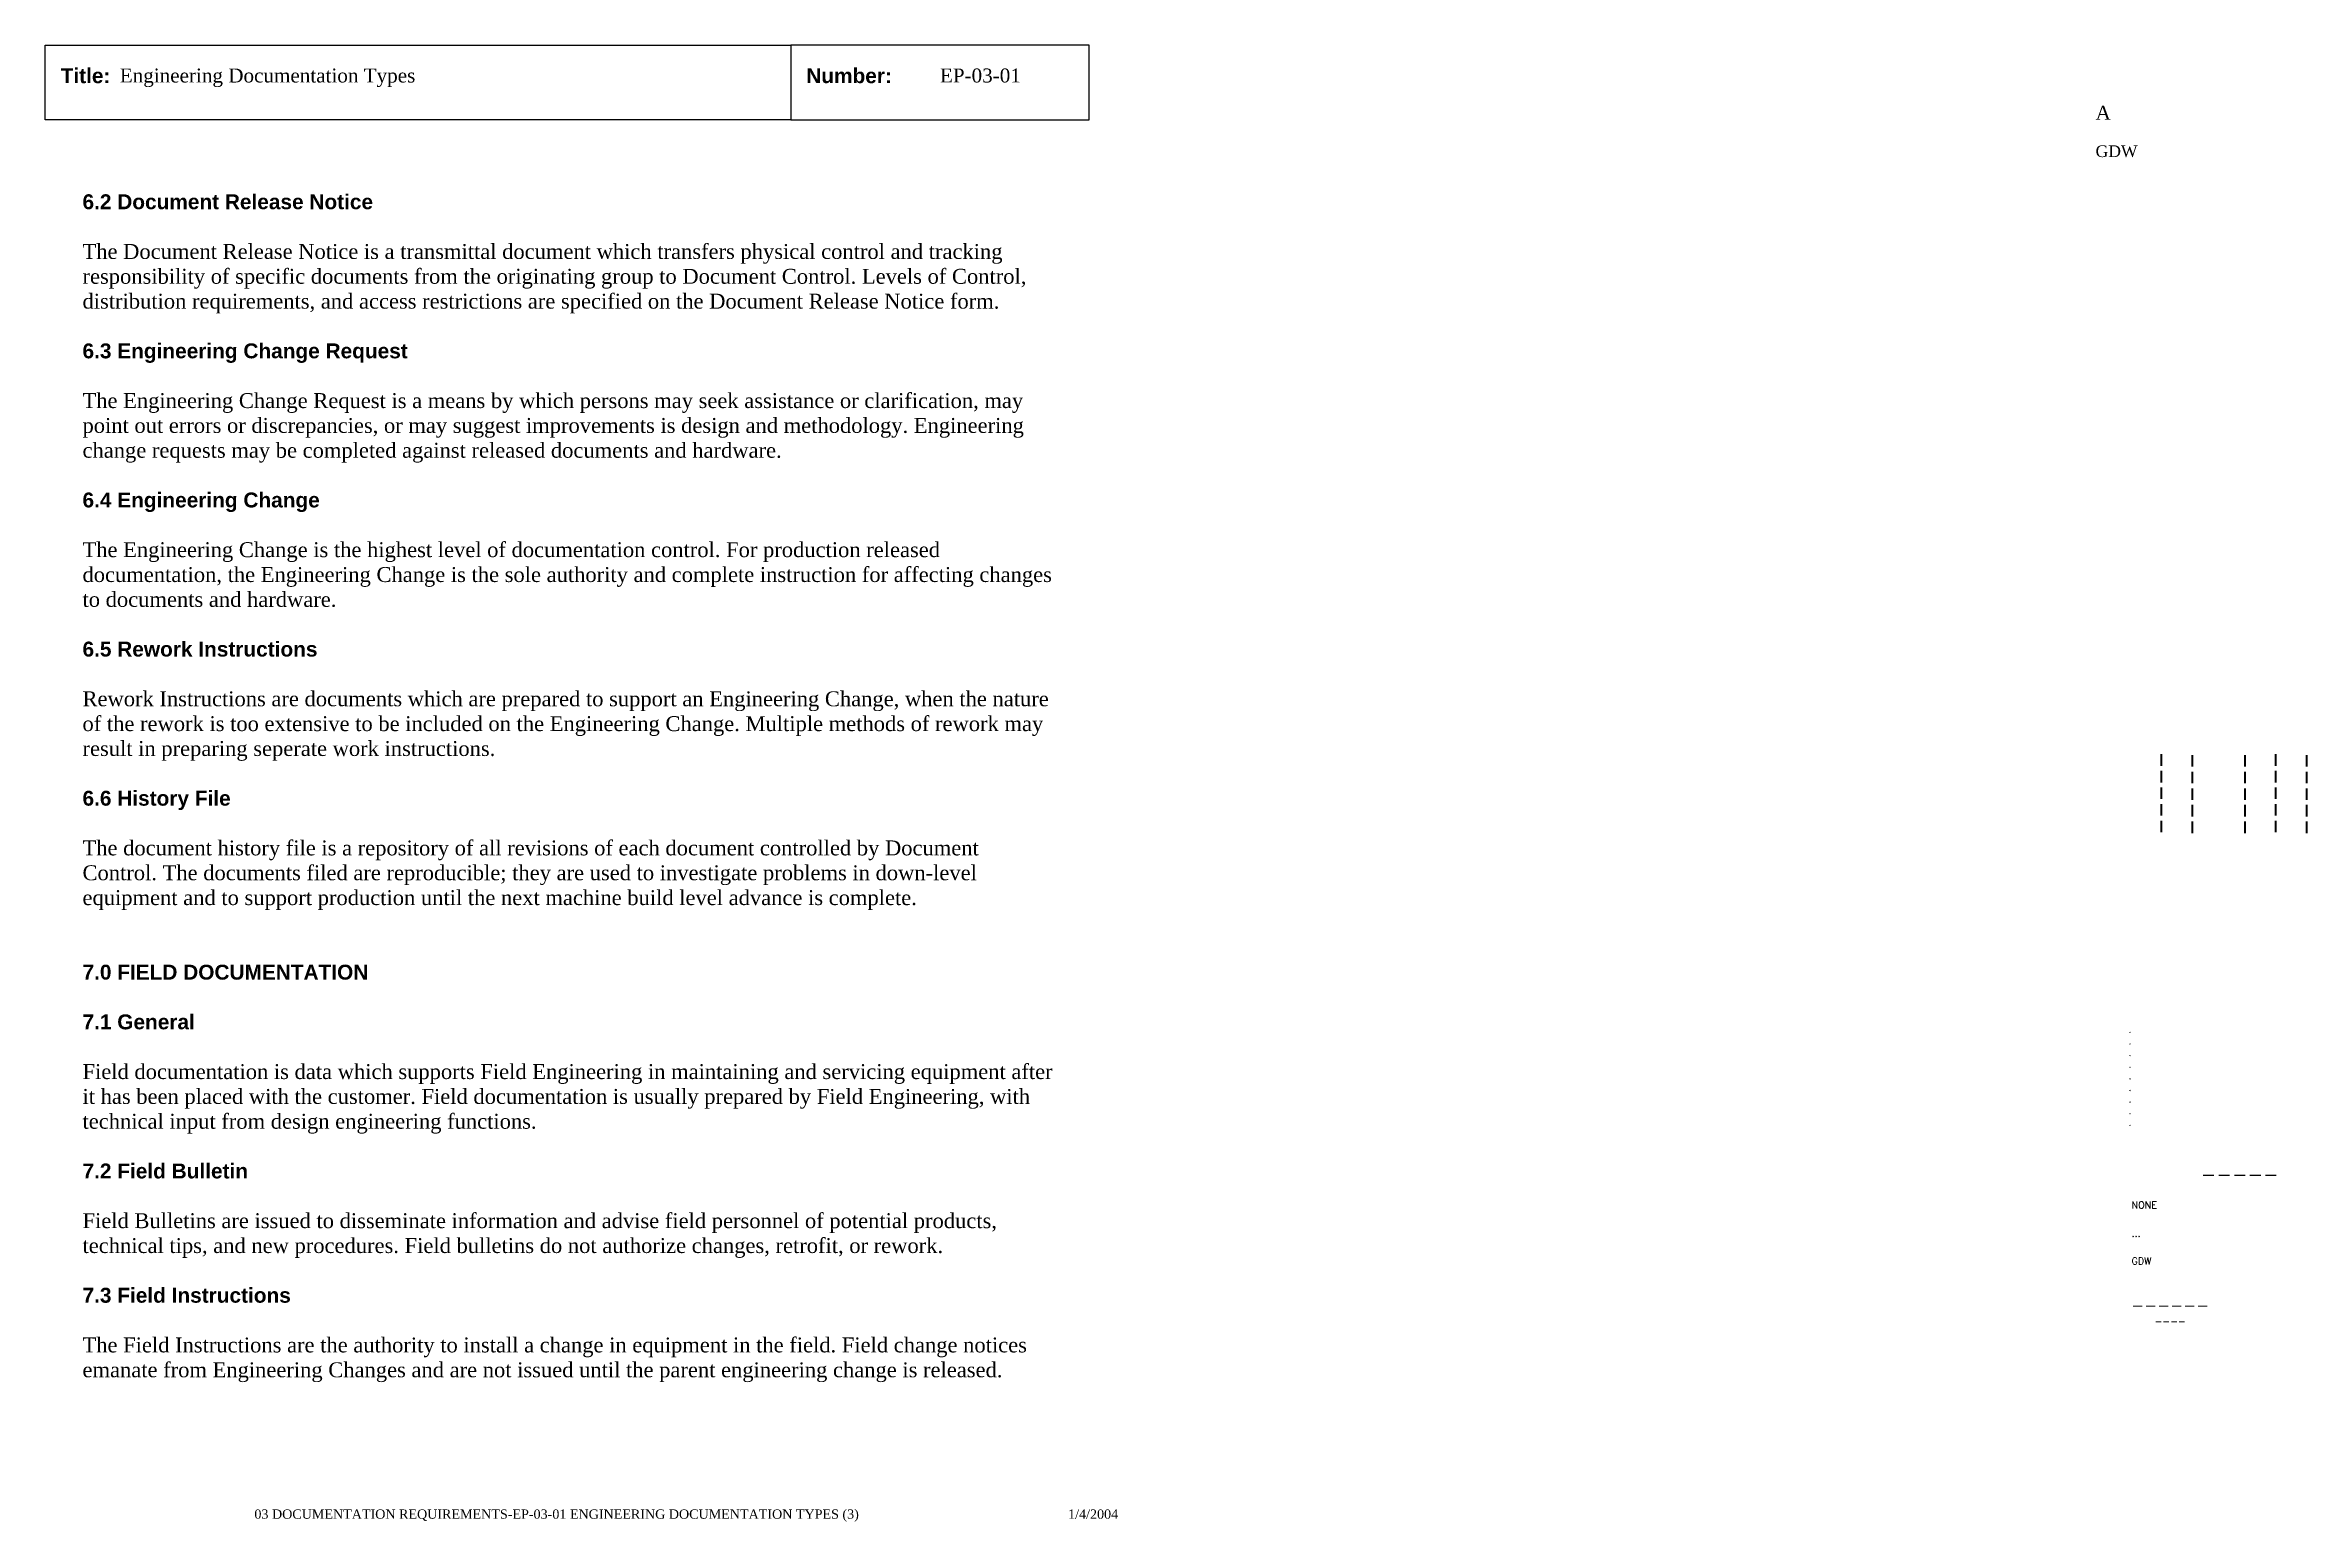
# Paper-space layout 'EP-03-01 Engineering Documentation Types (3)' of a CAD drawing. Header units: inches. Extents: x 1 to 31.3, y 0.2 to 20.
import ezdxf
from ezdxf.enums import TextEntityAlignment as Align

# ---------------------------------------------------------------- set-up
doc = ezdxf.new("R2010")
doc.units = ezdxf.units.IN
doc.header["$MEASUREMENT"] = 0
doc.layers.add('TitleBlock_Attributes', color=40, linetype='Continuous', plot=False)
doc.layers.add('TitleBlock_Atts_Print', color=1, linetype='Continuous')
doc.styles.get("Standard").update_dxf_attribs({"font": 'simplex.shx'})
doc.styles.add('style1', font='TIMES.TTF')
doc.styles.add('styleAtt', font='TIMES.TTF')
doc.styles.add('TBBIGTEXT', font='complex.shx')

# ---------------------------------------------------------------- blocks, each defined once
blk = doc.blocks.new('Test1')
at = {"layer": 'TitleBlock_Attributes', "style": 'TBBIGTEXT', "width": 0.8}
for tag, p, height in [('SideLine1', (29.492, 9.408), 0.25), ('SideLine2', (29.906, 9.396), 0.25), ('SideLine3', (30.612, 9.396), 0.25), ('SideLine4', (31.026, 9.408), 0.25), ('SideLine5', (31.44, 9.396), 0.25), ('File-Layout', (28.803, 3.641), 0.125)]:
    blk.add_attdef(tag, p, '', height=height, rotation=90, dxfattribs=at)
at = {"layer": 'TitleBlock_Attributes'}
for tag, p, height in [('REV1', (28.947, 6.754), 0.0625), ('REV2', (28.947, 6.598), 0.0625), ('REV3', (28.947, 6.442), 0.0625), ('REV4', (28.947, 6.286), 0.0625), ('REV5', (28.947, 6.13), 0.0625), ('REV6', (28.947, 5.974), 0.0625), ('REV7', (28.947, 5.818), 0.0625), ('REV8', (28.947, 5.662), 0.0625), ('REV9', (28.947, 5.506), 0.0625), ('SCALE', (28.983, 4.394), 0.0938), ('INCHARGE', (28.983, 4.016), 0.0938), ('DRW', (28.983, 3.641), 0.0938)]:
    blk.add_attdef(tag, p, '', height=height, dxfattribs=at)
at = {"layer": 'TitleBlock_Attributes', "style": 'TBBIGTEXT'}
for tag, height, p in [('PROJNUM', 0.188, (30.434, 4.761)), ('DWG_NUM', 0.156, (31.168, 4.127)), ('CUSTOMER', 0.156, (29.501, 3.017)), ('LOCATION', 0.0938, (29.501, 2.835)), ('DESC_1', 0.188, (29.501, 2.412)), ('DESC_2', 0.188, (29.501, 2.1)), ('DESC_3', 0.188, (29.501, 1.787))]:
    blk.add_attdef(tag, text='', height=height, dxfattribs=at).set_placement(p, align=Align.CENTER)
at = {"layer": 'TitleBlock_Attributes'}
blk.add_attdef('DRW_DATE', text='', height=0.0938, dxfattribs=at).set_placement((31.149, 3.648), align=Align.CENTER)

psp = doc.layouts.new('EP-03-01 Engineering Documentation Types (3)')

# ---------------------------------------------------------------- linework, layer by layer
for points in [[(1, 20), (11, 20), (11, 19), (1, 19)], [(11, 19), (15, 19), (15, 20), (11, 20)]]:
    psp.add_lwpolyline(points, close=True)

# ---------------------------------------------------------------- block references
ref = psp.add_blockref('Test1', (0, 0))
ref.add_attrib('CUSTOMER', '------', dxfattribs={"layer": 'TitleBlock_Attributes', "height": 0.1562, "style": 'TBBIGTEXT'}).set_placement((29.501, 3.017), align=Align.CENTER)
ref.add_attrib('LOCATION', '----', dxfattribs={"layer": 'TitleBlock_Attributes', "height": 0.0938, "style": 'TBBIGTEXT'}).set_placement((29.501, 2.835), align=Align.CENTER)
ref.add_attrib('DESC_1', 'Engineering Documentation Types', (2, 19.5), dxfattribs={"layer": 'TitleBlock_Atts_Print', "height": 0.1875, "style": 'styleAtt'})
ref.add_attrib('DESC_2', 'EP-03-01', (13, 19.5), dxfattribs={"layer": 'TitleBlock_Atts_Print', "height": 0.1875, "style": 'styleAtt'})
ref.add_attrib('DESC_3', 'A', (28.5, 19), dxfattribs={"layer": 'TitleBlock_Attributes', "height": 0.188, "style": 'styleAtt'})
ref.add_attrib('PROJNUM', '-----', dxfattribs={"layer": 'TitleBlock_Attributes', "height": 0.1875, "style": 'TBBIGTEXT'}).set_placement((30.434, 4.761), align=Align.CENTER)
ref.add_attrib('DWG_NUM', 'GDW', (28.5, 18.5), dxfattribs={"layer": 'TitleBlock_Attributes', "height": 0.1562, "style": 'styleAtt'})
ref.add_attrib('DRW_DATE', '1/4/2004', dxfattribs={"layer": 'TitleBlock_Atts_Print', "height": 0.125, "style": 'styleAtt'}).set_placement((15.055, 0.232), align=Align.CENTER)
ref.add_attrib('DRW', 'GDW', (28.983, 3.641), dxfattribs={"layer": 'TitleBlock_Attributes', "height": 0.0938})
ref.add_attrib('INCHARGE', '...', (28.983, 4.016), dxfattribs={"layer": 'TitleBlock_Attributes', "height": 0.0938})
ref.add_attrib('SCALE', 'NONE', (28.983, 4.394), dxfattribs={"layer": 'TitleBlock_Attributes', "height": 0.0938})
ref.add_attrib('REV1', '.', (28.947, 6.754), dxfattribs={"layer": 'TitleBlock_Attributes', "height": 0.0625})
ref.add_attrib('REV2', '.', (28.947, 6.598), dxfattribs={"layer": 'TitleBlock_Attributes', "height": 0.0625})
ref.add_attrib('REV3', '.', (28.947, 6.442), dxfattribs={"layer": 'TitleBlock_Attributes', "height": 0.0625})
ref.add_attrib('REV4', '.', (28.947, 6.286), dxfattribs={"layer": 'TitleBlock_Attributes', "height": 0.0625})
ref.add_attrib('REV5', '.', (28.947, 6.13), dxfattribs={"layer": 'TitleBlock_Attributes', "height": 0.0625})
ref.add_attrib('REV6', '.', (28.947, 5.974), dxfattribs={"layer": 'TitleBlock_Attributes', "height": 0.0625})
ref.add_attrib('REV7', '.', (28.947, 5.818), dxfattribs={"layer": 'TitleBlock_Attributes', "height": 0.0625})
ref.add_attrib('REV8', '.', (28.947, 5.662), dxfattribs={"layer": 'TitleBlock_Attributes', "height": 0.0625})
ref.add_attrib('REV9', '.', (28.947, 5.506), dxfattribs={"layer": 'TitleBlock_Attributes', "height": 0.0625})
ref.add_attrib('SideLine1', '-----', (29.492, 9.408), dxfattribs={"layer": 'TitleBlock_Attributes', "height": 0.25, "rotation": 90, "style": 'TBBIGTEXT', "width": 0.8})
ref.add_attrib('SideLine2', '-----', (29.906, 9.396), dxfattribs={"layer": 'TitleBlock_Attributes', "height": 0.25, "rotation": 90, "style": 'TBBIGTEXT', "width": 0.8})
ref.add_attrib('SideLine3', '-----', (30.612, 9.396), dxfattribs={"layer": 'TitleBlock_Attributes', "height": 0.25, "rotation": 90, "style": 'TBBIGTEXT', "width": 0.8})
ref.add_attrib('SideLine4', '-----', (31.026, 9.408), dxfattribs={"layer": 'TitleBlock_Attributes', "height": 0.25, "rotation": 90, "style": 'TBBIGTEXT', "width": 0.8})
ref.add_attrib('SideLine5', '-----', (31.44, 9.396), dxfattribs={"layer": 'TitleBlock_Attributes', "height": 0.25, "rotation": 90, "style": 'TBBIGTEXT', "width": 0.8})
ref.add_attrib('File-Layout', '03 DOCUMENTATION REQUIREMENTS-EP-03-01 ENGINEERING DOCUMENTATION TYPES (3)', dxfattribs={"layer": 'TitleBlock_Atts_Print', "height": 0.125, "style": 'styleAtt'}).set_placement((7.859, 0.232), align=Align.CENTER)

# ---------------------------------------------------------------- texts
at = {"color": 5, "char_height": 0.2, "width": 2, "attachment_point": 1, "line_spacing_factor": 1.5, "style": 'style1'}
for s, insert in [('{\\fArial|b1|i0|c0|p34;Title:}', (1.207, 19.691)), ('{\\fArial|b1|i0|c0|p34;Number:}', (11.207, 19.691))]:
    psp.add_mtext(s, dxfattribs=dict(at, insert=insert))
at = {"color": 5, "insert": (1.5, 18), "char_height": 0.2, "width": 13, "attachment_point": 1, "style": 'style1'}
psp.add_mtext('{\\fArial|b1|i0|c0|p34;6.2 Document Release Notice\\P\\P}The Document Release Notice is a transmittal document which transfers physical control and tracking responsibility of specific documents from the originating group to Document Control. Levels of Control, distribution requirements, and access restrictions are specified on the Document Release Notice form.\\P\\P{\\fArial|b1|i0|c0|p34;6.3 Engineering Change Request\\P\\P}The Engineering Change Request is a means by which persons may seek assistance or clarification, may point out errors or discrepancies, or may suggest improvements is design and methodology. Engineering change requests may be completed against released documents and hardware.\\P\\P{\\fArial|b1|i0|c0|p34;6.4 Engineering Change\\P\\P}The Engineering Change is the highest level of documentation control. For production released documentation, the Engineering Change is the sole authority and complete instruction for affecting changes to documents and hardware.\\P\\P{\\fArial|b1|i0|c0|p34;6.5 Rework Instructions\\P\\P}Rework Instructions are documents which are prepared to support an Engineering Change, when the nature of the rework is too extensive to be included on the Engineering Change. Multiple methods of rework may result in preparing seperate work instructions.\\P\\P{\\fArial|b1|i0|c0|p34;6.6 History File\\P\\P}The document history file is a repository of all revisions of each document controlled by Document Control. The documents filed are reproducible; they are used to investigate problems in down-level equipment and to support production until the next machine build level advance is complete.\\P\\P\\P{\\fArial|b1|i0|c0|p34;7.0 FIELD DOCUMENTATION\\P\\P7.1 General\\P\\P}Field documentation is data which supports Field Engineering in maintaining and servicing equipment after it has been placed with the customer. Field documentation is usually prepared by Field Engineering, with technical input from design engineering functions.\\P\\P{\\fArial|b1|i0|c0|p34;7.2 Field Bulletin\\P\\P}Field Bulletins are issued to disseminate information and advise field personnel of potential products, technical tips, and new procedures. Field bulletins do not authorize changes, retrofit, or rework.\\P\\P{\\fArial|b1|i0|c0|p34;7.3 Field Instructions\\P\\P}The Field Instructions are the authority to install a change in equipment in the field. Field change notices emanate from Engineering Changes and are not issued until the parent engineering change is released.', dxfattribs=at)

doc.saveas('drawing.dxf')
